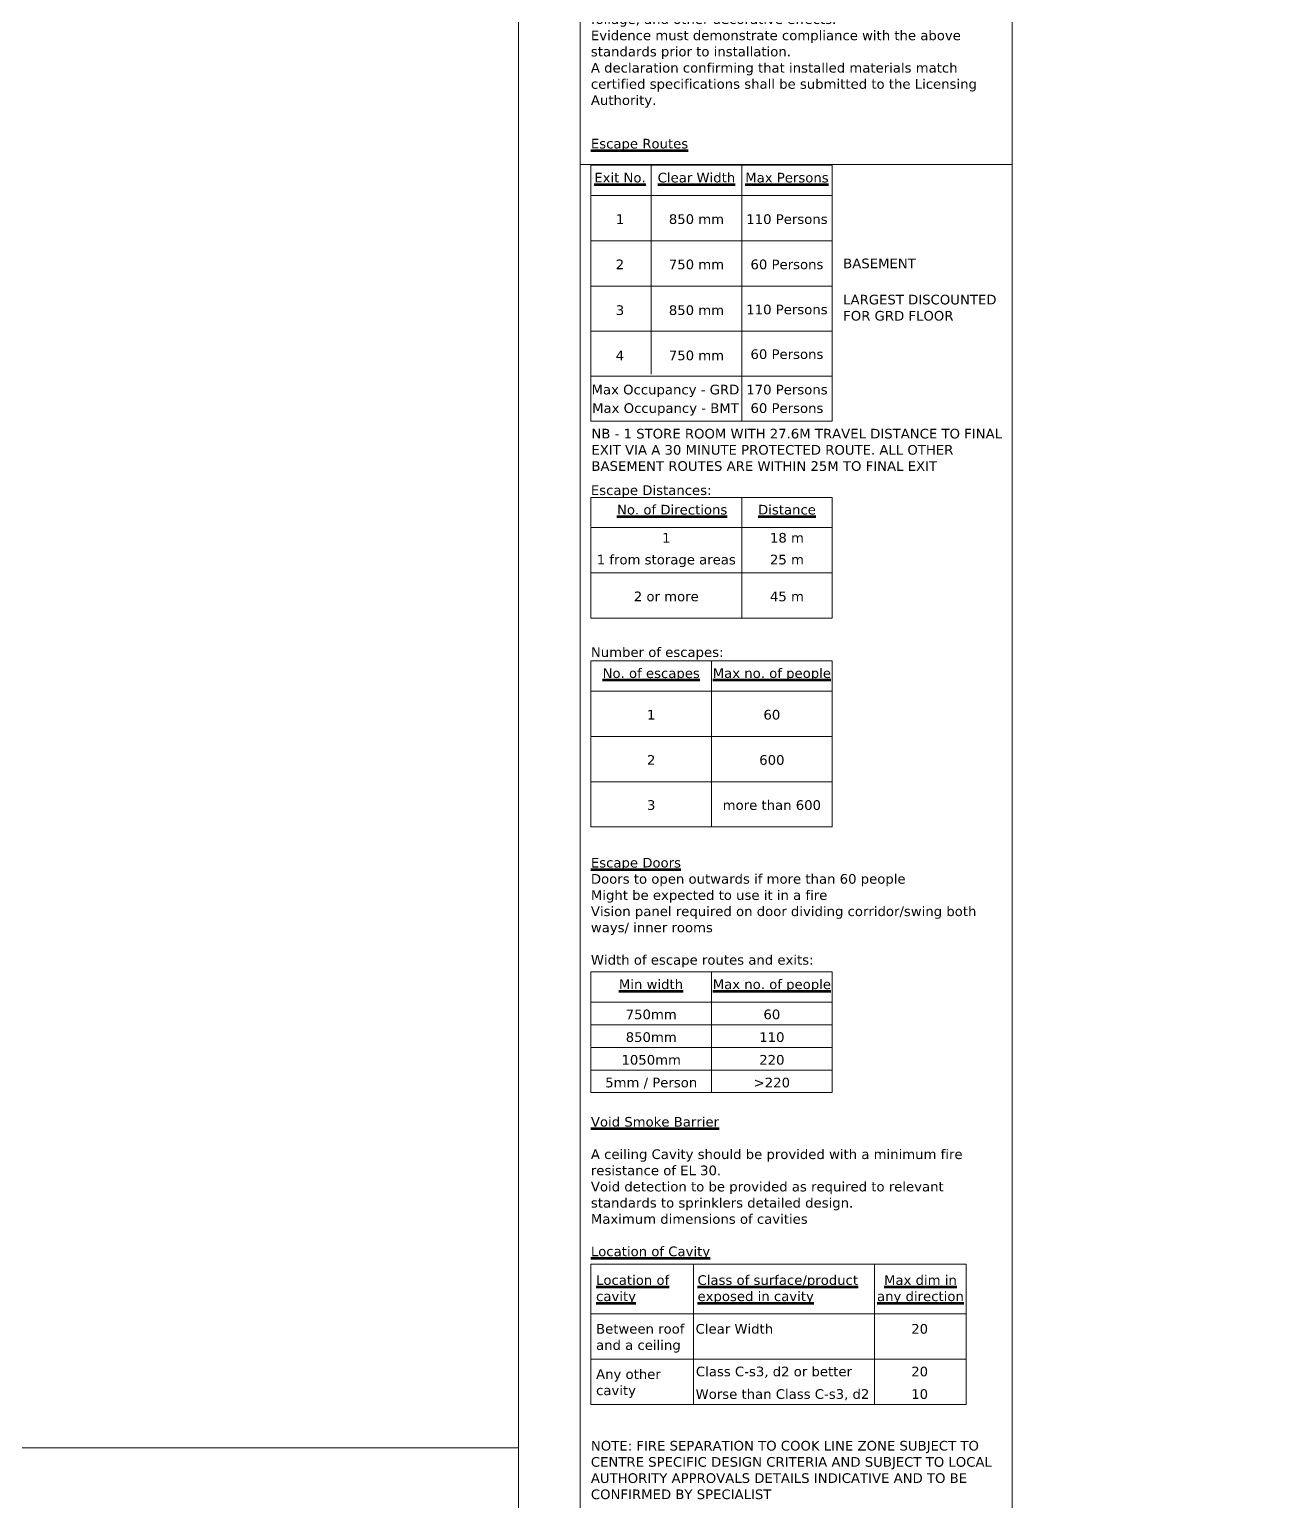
# Model space of a CAD drawing. Header units: millimetres. Extents: x -159872 to 386485, y -250577 to 158966.
# Drawn here: x -68149 to -51782, y -26693 to -7191 of the extents above; entities that cross this region are included whole.
import ezdxf

# ---------------------------------------------------------------- set-up
doc = ezdxf.new("R2010")
doc.units = ezdxf.units.MM
for name, color, linetype, lineweight in [('LDS-boundary-licensing', 1, 'Continuous', 70), ('LDS-text-1-50', 7, 'Continuous', 9), ('LDS-vport', 100, 'Continuous', 18)]:
    doc.layers.add(name, color=color, linetype=linetype, lineweight=lineweight)
doc.styles.add('Verdana', font='Verdana.ttf')

msp = doc.modelspace()

# ---------------------------------------------------------------- linework, layer by layer
at = {"layer": 'LDS-boundary-licensing', "color": 7, "linetype": 'Continuous', "lineweight": 18, "transparency": 33554687}
for p, q in [((-59903.0882, -8992.48581), (-59903.0882, -11760.72331)), ((-58703.0882, -8992.48581), (-58703.0882, -12386.06081)), ((-60703.0882, -9392.48581), (-57503.0882, -9392.48581)), ((-60703.0882, -9994.62747), (-57503.0882, -9994.62747)), ((-60703.0882, -10592.48581), (-57503.0882, -10592.48581)), ((-60703.0882, -11190.34414), (-57503.0882, -11190.34414)), ((-60703.0882, -11788.20247), (-57503.0882, -11788.20247)), ((-60703.0882, -12386.06081), (-57503.0882, -12386.06081)), ((-58703.0882, -13393.84968), (-58703.0882, -14993.84968)), ((-60703.0882, -13793.84968), (-57503.0882, -13793.84968)), ((-60703.0882, -14395.99135), (-57503.0882, -14395.99135)), ((-60703.0882, -14993.84968), (-57503.0882, -14993.84968)), ((-59103.0882, -15561.75431), (-59103.0882, -17759.61264)), ((-60703.0882, -15961.75431), (-57503.0882, -15961.75431)), ((-60703.0882, -16563.89598), (-57503.0882, -16563.89598)), ((-60703.0882, -17166.03764), (-57503.0882, -17166.03764)), ((-59103.0882, -19685.20569), (-59103.0882, -21285.20569)), ((-60703.0882, -20085.20569), (-57503.0882, -20085.20569)), ((-60703.0882, -20085.20569), (-59103.0882, -20085.20569)), ((-57503.0882, -20386.27653), (-60703.0882, -20386.27653)), ((-60703.0882, -20687.34736), (-57503.0882, -20687.34736)), ((-57503.0882, -20988.41819), (-60703.0882, -20988.41819)), ((-60703.0882, -21285.20569), (-57503.0882, -21285.20569)), ((-59341.37384, -23557.32443), (-59341.37384, -25417.70559)), ((-59341.37384, -23557.32443), (-59341.37384, -25417.70559)), ((-57102.47392, -23557.32443), (-55727.21365, -23557.32443)), ((-56942.76393, -23557.32443), (-56942.76393, -25417.70559)), ((-60703.0882, -24217.70559), (-55727.21365, -24217.70559)), ((-60703.0882, -24819.84725), (-55727.21365, -24819.84725)), ((-59341.37384, -24819.84725), (-59341.37384, -25417.70559)), ((-59341.37384, -25118.77642), (-59341.37384, -24819.84725)), ((-58927.21365, -25417.70559), (-55727.21365, -25417.70559))]:
    msp.add_line(p, q, dxfattribs=at)
at = {"layer": 'LDS-boundary-licensing', "color": 7, "linetype": 'Continuous', "lineweight": 5, "transparency": 33554687}
msp.add_line((-60703.0882, -13393.84968), (-58703.0882, -13393.84968), dxfattribs=at)
at = {"layer": 'LDS-boundary-licensing', "color": 7, "linetype": 'Continuous', "lineweight": 18, "transparency": 33554687, "flags": 128}
for points in [[(-60703.0882, -8992.48581), (-57503.0882, -8992.48581), (-57503.0882, -12386.06081), (-60703.0882, -12386.06081)], [(-60703.0882, -13393.84968), (-57503.0882, -13393.84968), (-57503.0882, -14993.84968), (-60703.0882, -14993.84968)], [(-60703.0882, -15561.75431), (-57503.0882, -15561.75431), (-57503.0882, -17759.61264), (-60703.0882, -17759.61264)], [(-60703.0882, -19685.20569), (-57503.0882, -19685.20569), (-57503.0882, -21285.20569), (-60703.0882, -21285.20569)], [(-60703.0882, -23557.32443), (-55727.21365, -23557.32443), (-55727.21365, -25417.70559), (-60703.0882, -25417.70559)]]:
    msp.add_lwpolyline(points, close=True, dxfattribs=at)
at = {"layer": 'LDS-vport', "flags": 128}
for points in [[(-61661.72227, 18580), (-80700, 18580), (-80700, -25994.36009), (-61661.72227, -25994.36009)], [(-61661.72227, 18580), (-51037.38038, 18580), (-51037.38038, -29290.95664), (-61661.72227, -29290.95664)]]:
    msp.add_lwpolyline(points, close=True, dxfattribs=at)
at = {"layer": 'LDS-vport', "color": 7, "linetype": 'Continuous', "lineweight": 5, "transparency": 33554687, "flags": 128}
for points in [[(-60845, 15835.21756), (-55115.97597, 15835.21756), (-55115.97597, -8981.53998), (-60845, -8981.53998)], [(-60845, -8981.53998), (-55115.97597, -8981.53998), (-55115.97597, -28826.70109), (-60845, -28826.70109)]]:
    msp.add_lwpolyline(points, close=True, dxfattribs=at)

# ---------------------------------------------------------------- texts
at = {"layer": 'LDS-boundary-licensing', "color": 7, "transparency": 33554687, "insert": (-60703.0882, -8426.04543), "char_height": 127.92787905, "width": 5587.1122225, "attachment_point": 1, "line_spacing_factor": 1.006701, "style": 'Verdana'}
msp.add_mtext('{\\C178;\\P}{\\C178;\\LEscape Routes\\P\\P\\P}{\\C178;\\l\\P\\P\\P\\P\\P\\P\\P\\P\\P\\P\\P\\P\\P\\P\\P\\P}{\\C178;\\H0.6x;\\P\\P\\P\\P}{\\C178;E}{\\C178;scape Distances:\\P\\P\\P\\P\\P\\P\\P\\P\\P\\PNumber of escapes:\\P\\P     \\P\\P\\P\\P\\P\\P\\P\\P\\P\\P\\P}{\\C178;\\LEscape Doors}{\\C178;\\l\\PDoors to open outwards if more than 60 people\\PMight be expected to use it in a fire\\PVision panel required on door dividing corridor/swing both ways/ inner rooms\\P\\PWidth of escape routes and exits:\\P\\P\\P\\P\\P\\P\\P\\P\\P\\P}{\\C178;\\LVoid Smoke Barrier\\P}{\\C178;\\l\\PA ceiling Cavity should be provided with a minimum fire resistance of EL 30.\\PVoid detection to be provided as required to relevant standards to sprinklers detailed design.\\PMaximum dimensions of cavities\\P\\P}{\\C178;\\LLocation of Cavity\\P}{\\C178;\\l\\P\\P\\P\\P\\P\\P\\P\\P\\P\\P\\P}{\\C20;NOTE: FIRE SEPARATION TO COOK LINE ZONE SUBJECT TO CENTRE SPECIFIC DESIGN CRITERIA AND SUBJECT TO LOCAL AUTHORITY APPROVALS DETAILS INDICATIVE AND TO BE CONFIRMED BY SPECIALIST\\P\\P\\P}{\\C178;Fire Alarm and Emergency Lighting Indicative only.\\P\\PPlease refer to: Main Contractor for Fire Alarm drawings. Electrical Contractor for Emergency Lighting drawings.\\P\\PSprinkler design and installation to be in accordance with Landlords requirements to L.A. Approval\\P\\P\\P\\P}', dxfattribs=at)
msp.add_mtext('{\\C178;\\P}{\\C178;\\LEscape Routes\\P\\P\\P}{\\C178;\\l\\P\\P\\P\\P\\P\\P\\P\\P\\P\\P\\P\\P\\P\\P\\P\\P}{\\C178;\\H0.6x;\\P\\P\\P\\P}{\\C178;E}{\\C178;scape Distances:\\P\\P\\P\\P\\P\\P\\P\\P\\P\\PNumber of escapes:\\P\\P     \\P\\P\\P\\P\\P\\P\\P\\P\\P\\P\\P}{\\C178;\\LEscape Doors}{\\C178;\\l\\PDoors to open outwards if more than 60 people\\PMight be expected to use it in a fire\\PVision panel required on door dividing corridor/swing both ways/ inner rooms\\P\\PWidth of escape routes and exits:\\P\\P\\P\\P\\P\\P\\P\\P\\P\\P}{\\C178;\\LVoid Smoke Barrier\\P}{\\C178;\\l\\PA ceiling Cavity should be provided with a minimum fire resistance of EL 30.\\PVoid detection to be provided as required to relevant standards to sprinklers detailed design.\\PMaximum dimensions of cavities\\P\\P}{\\C178;\\LLocation of Cavity\\P}{\\C178;\\l\\P\\P\\P\\P\\P\\P\\P\\P\\P\\P\\P}{\\C20;NOTE: FIRE SEPARATION TO COOK LINE ZONE SUBJECT TO CENTRE SPECIFIC DESIGN CRITERIA AND SUBJECT TO LOCAL AUTHORITY APPROVALS DETAILS INDICATIVE AND TO BE CONFIRMED BY SPECIALIST\\P\\P\\P}{\\C178;Fire Alarm and Emergency Lighting Indicative only.\\P\\PPlease refer to: Main Contractor for Fire Alarm drawings. Electrical Contractor for Emergency Lighting drawings.\\P\\PSprinkler design and installation to be in accordance with Landlords requirements to L.A. Approval\\P\\P\\P\\P}', dxfattribs=at)
at = {"layer": 'LDS-boundary-licensing', "color": 7, "transparency": 33554687, "line_spacing_factor": 1.006701, "style": 'Verdana'}
for s, insert, char_height, attachment_point in [('{\\LExit No.}', (-60317.06087, -9091.65237), 127.9278791, 2), ('{\\LClear Width}', (-59303.0882, -9091.65237), 127.9278791, 2), ('{\\LMax Persons}', (-58103.0882, -9091.65237), 127.9278791, 2), ('1', (-60317.06087, -9641.65237), 127.92788, 2), ('2', (-60317.06087, -10241.65237), 127.92788, 2), ('3', (-60317.06087, -10848.25293), 127.92788, 2), ('4', (-60317.06087, -11448.25293), 127.92788, 2), ('Max Occupancy - GRD', (-59714.12609, -11901.23552), 127.9278791, 2), ('Max Occupancy - BMT', (-59714.12609, -12146.84938), 127.9278791, 2), ('{\\LNo. of Directions}', (-60356.75028, -13493.01625), 127.9278791, 1), ('{\\LDistance}', (-58103.0882, -13493.01625), 127.9278791, 2), ('1', (-59703.0882, -13865.9218), 127.92788, 2), ('18 m', (-58103.0882, -13865.9218), 127.927879, 2), ('1 from storage areas', (-59703.0882, -14154.76234), 127.9278791, 2), ('25 m', (-58103.0882, -14154.76234), 127.927879, 2), ('2 or more', (-59703.0882, -14643.01625), 127.927879, 2), ('45 m', (-58103.0882, -14643.01625), 127.927879, 2), ('{\\LNo. of escapes}', (-59903.0882, -15660.92087), 127.9278791, 2), ('{\\LMax no. of people}', (-58303.0882, -15660.92087), 127.9278791, 2), ('1', (-59903.0882, -16210.92087), 127.92788, 2), ('60', (-58303.0882, -16210.92087), 127.927879, 2), ('2', (-59903.0882, -16810.92087), 127.92788, 2), ('600', (-58303.0882, -16810.92087), 127.927879, 2), ('3', (-59903.0882, -17408.77921), 127.92788, 2), ('more than 600', (-58303.0882, -17408.77921), 127.9278791, 2), ('{\\LMin width}', (-60331.62753, -19784.37226), 127.9278791, 1), ('{\\LMax no. of people}', (-58303.0882, -19784.37226), 127.9278791, 2), ('750mm', (-59903.0882, -20183.83684), 127.927879, 2), ('60', (-58303.0882, -20183.83684), 127.927879, 2), ('850mm', (-59903.0882, -20484.90768), 127.927879, 2), ('110', (-58303.0882, -20484.90768), 127.927879, 2), ('1050mm', (-59903.0882, -20785.97851), 127.927879, 2), ('220', (-58303.0882, -20785.97851), 127.927879, 2), ('5mm / Person', (-59903.0882, -21087.04934), 127.9278791, 2), ('>220', (-58303.0882, -21087.04934), 127.927879, 2), ('{\\LLocation of\\Pcavity}', (-60634.39137, -23705.53767), 127.9278791, 1), ('{\\LClass of surface/product\\Pexposed in cavity}', (-59288.78812, -23705.53767), 127.9278791, 1), ('{\\LMax dim in \\Pany direction}', (-56333.01269, -23705.53767), 127.9278791, 2), ('Between roof\\Pand a ceiling', (-60634.39137, -24352.05632), 127.9278791, 1), ('Clear Width', (-59314.00549, -24352.05632), 127.9278791, 1), ('20', (-56343.39458, -24352.05632), 127.927879, 2), ('Any other\\Pcavity', (-60634.39137, -24952.53443), 127.927879, 1), ('Class C-s3, d2 or better', (-59309.8026, -24917.40757), 127.9278791, 1), ('20', (-56343.39458, -24917.40757), 127.927879, 2), ('Worse than Class C-s3, d2', (-59314.00549, -25216.33673), 127.9278791, 1), ('10', (-56343.39458, -25216.33673), 127.927879, 2)]:
    msp.add_mtext(s, dxfattribs=dict(at, insert=insert, char_height=char_height, attachment_point=attachment_point))
at = {"layer": 'LDS-boundary-licensing', "color": 1, "transparency": 33554687, "line_spacing_factor": 1.006701, "style": 'Verdana'}
for s, insert, char_height, attachment_point in [('850 mm', (-59303.0882, -9641.65237), 127.927879, 2), ('110 Persons', (-58103.0882, -9641.65237), 127.9278791, 2), ('750 mm', (-59303.0882, -10241.65237), 127.927879, 2), ('60 Persons', (-58103.0882, -10241.65237), 127.927879, 2), ('BASEMENT', (-57357.35916, -10228.93981), 127.927879, 1), ('LARGEST DISCOUNTED \\PFOR GRD FLOOR', (-57357.35916, -10708.32264), 127.9278791, 1), ('850 mm', (-59303.0882, -10848.25293), 127.927879, 2), ('110 Persons', (-58103.0882, -10839.51071), 127.9278791, 2), ('750 mm', (-59303.0882, -11448.25293), 127.927879, 2), ('60 Persons', (-58103.0882, -11431.70519), 127.927879, 2), ('170 Persons', (-58103.0882, -11901.23552), 127.9278791, 2), ('60 Persons', (-58103.0882, -12146.84938), 127.927879, 2)]:
    msp.add_mtext(s, dxfattribs=dict(at, insert=insert, char_height=char_height, attachment_point=attachment_point))
at = {"layer": 'LDS-boundary-licensing', "color": 1, "transparency": 33554687, "insert": (-60695.9589, -12485.37538), "char_height": 127.92787905, "width": 5579.9829252, "attachment_point": 1, "line_spacing_factor": 1.006701, "style": 'Verdana'}
msp.add_mtext('NB - 1 STORE ROOM WITH 27.6M TRAVEL DISTANCE TO FINAL EXIT VIA A 30 MINUTE PROTECTED ROUTE. ALL OTHER BASEMENT ROUTES ARE WITHIN 25M TO FINAL EXIT', dxfattribs=at)
at = {"layer": 'LDS-text-1-50', "color": 178, "transparency": 33554687, "insert": (-60703.0882, 16409.51012), "char_height": 127.92787905, "width": 5412.9546521, "attachment_point": 1, "line_spacing_factor": 1.006701, "style": 'Verdana'}
msp.add_mtext('Date Updated June 2026\\PFire Precautions & Licensing Notes\\P\\P{\\LFire Safety Requirements (Updated 2025)\\P\\P1. Fire-Resisting Doors & Partitions\\P}All doors and partitions required to be fire-resisting shall comply with BS EN 1634-1 (Fire resistance tests for door and shutter assemblies) or other applicable EN fire resistance standards.\\PFire-resisting doors shall be certificated by a recognised third-party scheme confirming performance for the required period (e.g., 30/60/90 minutes).\\PDoors and partitions forming escape routes must not compromise\\Pmeans of escape widths.\\P\\P{\\L2. Smoke-Resisting Doors\\P}Doors required to resist smoke at ambient temperature shall be certified smoke-resisting doorsets, tested in accordance with BS EN 1634-3 or equivalent.\\PWhere tested evidence is not available, doors shall be fitted with approved smoke seals.\\P\\P{\\L3. Fire Detection & Alarm Systems\\P}Fire alarm and detection systems shall comply with BS 5839-1:2025 (latest edition), including design, installation, commissioning, and maintenance.\\PWhere required, the detection system shall be linked into the landlord’s system in accordance with landlord-approved details.\\P\\P{\\L4. Emergency Lighting\\P}Emergency lighting shall comply with BS 5266-1:2025 (latest edition) and shall provide adequate illumination for safe evacuation in accordance with Approved Document B, Volume 2, Section 5, Table 9.\\P\\P{\\L5. Fire Exit Signage\\P}Illuminated exit signs shall conform to BS 5499-4:2013 (latest edition) and incorporate ISO 7010 standard graphical symbols where required.\\P\\P{\\L6. Fire Fighting Equipment\\P}Portable fire extinguishers, hose reels, and other firefighting equipment shall comply with BS 5306 series (replacing BS 5423 where applicable) and be installed in accordance with manufacturer’s instructions and risk assessment.\\P\\P{\\L7. Fire Safety Signs & Notices\\P}All fire safety signage, including instruction and hazard notices, shall comply with BS 5499-1 and BS 5499-4 (latest editions) and be visible and maintained in accordance with licensing requirements.\\P\\P{\\L8. Wall & Ceiling Linings\\P}Wall and ceiling linings shall comply with BS EN 13501-1 Euroclass reaction-to-fire classification as follows:\\PEscape routes & public circulation areas: Euroclass B-s3,d2 minimum.\\PNon-public areas: Euroclass C-s3,d2 minimum.\\PFixed furniture is not considered part of linings for regulatory purposes; upholstered furniture is covered under Clause 9.\\P\\P{\\L9. Fixed & Loose Furniture\\P}All furniture, including upholstered seating, shall comply with BS 7176:2007 +A1:2011.\\PSeating furniture must meet Medium Hazard classification:\\PIgnition Source 5 (crib 5) for flaming source\\PCigarette ignition test (as required in BS 5852 Part 1)\\PUpholstered seating shall be tested as a complete composite (cover, foam, wadding, interliner).\\PLaboratory test reports or accredited certification confirming compliance shall be submitted to the licensing authority prior to installation.\\P\\P{\\L10. Flame-Retardant Fabrics\\P}Fabrics treated with flame retardants must comply with current EN/ISO durability tests and be supported by independent accredited certification.\\PCertification shall verify continued flame-retardant performance after expected environmental exposure, cleaning, and water immersion if relevant.\\P\\P{\\L11. Curtains & Drapes\\P}Curtains, drapes, and other vertical textile hangings shall comply with BS 5867-2:2008 Type B or latest edition, demonstrating flame retardant performance suitable for public occupancy.\\P\\P{\\L12. Artificial Foliage & Decorative Effects\\P}Artificial foliage, decorative fabrics, and other effects must be flame-retardant and certified by an accredited laboratory.\\PCompliance shall be to the satisfaction of the Fire Authority.\\P\\P{\\L13. Textile Floor Coverings\\P}Carpets and textile floor coverings shall comply with BS EN 13501-1 reaction-to-fire performance using BS EN ISO 9239-1 (latest edition - critical radiant flux / small ignition source) tests or equivalent.\\P\\P{\\L14. Vertically Hung or Draped Textiles\\P}Vertically hung fabrics (backdrops, wall hangings) shall comply with BS EN 13501-1 reaction-to-fire classification appropriate for the occupancy and risk assessment.\\P\\P{\\L15. Documentation & Verification\\P}Independent test reports or third-party certificates shall be provided for all furniture, linings, textiles, curtains, artificial foliage, and other decorative effects.\\PEvidence must demonstrate compliance with the above standards prior to installation.\\PA declaration confirming that installed materials match certified specifications shall be submitted to the Licensing Authority.', dxfattribs=at)

doc.saveas('drawing.dxf')
